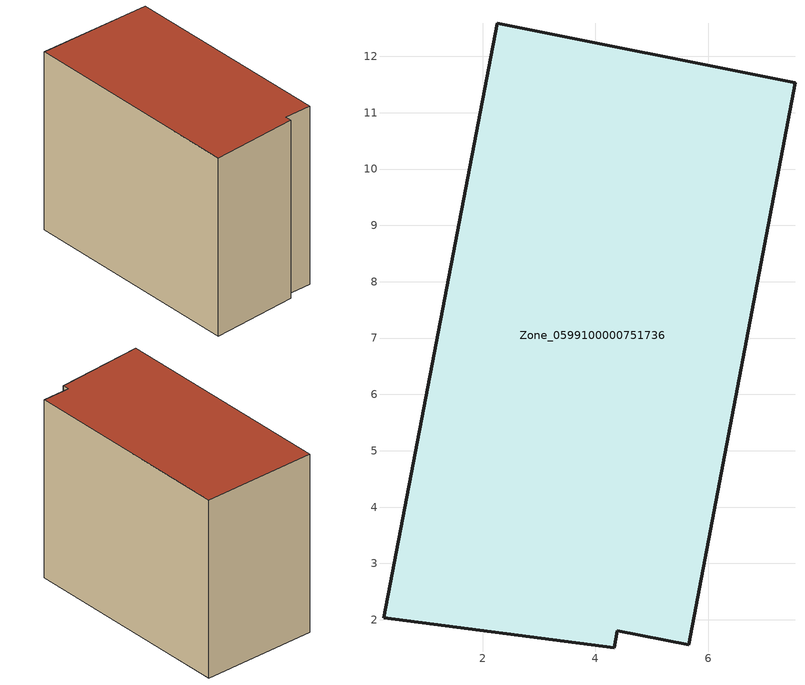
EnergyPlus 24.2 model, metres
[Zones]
Zone_0599100000751736
 floor ground (C_G): 0.24,2.04 2.25,12.59 7.54,11.53 5.66,1.56 4.39,1.8 4.33,1.5 z0
 wall outside (C_F): 5.66,1.56 7.54,11.53 2.25,12.59 0.24,2.04 4.33,1.5 4.39,1.8 5.66,1.56 z0:8.52
 roof outside (C_R): 4.33,1.5 4.39,1.8 5.66,1.56 7.54,11.53 2.25,12.59 0.24,2.04 z8.52
[BUILDING]
Pand.0599100000751736: North Axis=0; Terrain=City; Loads Convergence Tolerance Value=0.04; Temperature Convergence Tolerance Value=0.4; Solar Distribution=FullExterior; Maximum Number of Warmup Days=25; Minimum Number of Warmup Days=1
[Site:Location]
Rotterdam.The.Hague.AP_ZH_NLD Design_Conditions: Latitude=51.96; Longitude=4.45; Time Zone=1; Elevation=-4.5
[SITE:GROUNDTEMPERATURE:BUILDINGSURFACE]
18, 18, 18, 18, 18, 18, 18, 18, 18, 18, 18, 18
[MATERIAL] Thermal Absorptance=0.9; Solar Absorptance=0.7; Visible Absorptance=0.7
Name | Roughness | Thickness | Conductivity | Density | Specific Heat
G.TI.2006-2014 | MediumSmooth | 0.15 | 0.06 | 540 | 1210
F.TI.2006-2014 | Rough | 0.3 | 0.12 | 1920 | 840
R.TI.2006-2014 | MediumRough | 0.2 | 0.08 | 1500 | 1000
[CONSTRUCTION]
C_G: G.TI.2006-2014
C_F: F.TI.2006-2014
C_R: R.TI.2006-2014
[ZONE]
Zone_0599100000751736: Type=1; Multiplier=1; Ceiling Height=Autocalculate; Volume=Autocalculate; Floor Area=autocalculate; Part of Total Floor Area=Yes
[ZONEINFILTRATION:DESIGNFLOWRATE]
Infil_Zone_0599100000751736: Zone or ZoneList or Space or SpaceList=Zone_0599100000751736; Schedule=AlwaysOn; Design Flow Rate Calculation Method=Flow/Area; Flow Rate per Floor Area=0.0015; Constant Term Coefficient=1; Temperature Term Coefficient=0; Velocity Term Coefficient=0; Velocity Squared Term Coefficient=0
[HVACTEMPLATE:ZONE:IDEALLOADSAIRSYSTEM]
Zone_0599100000751736: Maximum Heating Supply Air Temperature=50; Minimum Cooling Supply Air Temperature=13; Maximum Heating Supply Air Humidity Ratio=0.0156; Minimum Cooling Supply Air Humidity Ratio=0.0077; Heating Limit=NoLimit; Cooling Limit=NoLimit; Dehumidification Control Type=ConstantSensibleHeatRatio; Cooling Sensible Heat Ratio=0.7; Dehumidification Setpoint=60; Humidification Control Type=None; Humidification Setpoint=30; Outdoor Air Method=None; Outdoor Air Flow Rate per Person=0.00944; Outdoor Air Flow Rate per Zone Floor Area=0; Outdoor Air Flow Rate per Zone=0; Demand Controlled Ventilation Type=None; Outdoor Air Economizer Type=NoEconomizer; Heat Recovery Type=None; Sensible Heat Recovery Effectiveness=0.7; Latent Heat Recovery Effectiveness=0.65
[ZONECONTROL:THERMOSTAT]
ThermostatControl_Zone_0599100000751736: Zone or ZoneList=Zone_0599100000751736; Control Type Schedule=DualSetpointControlType; Control 1=Thermostat_Zone_0599100000751736; Temperature Difference Between Cutout And Setpoint=0
[THERMOSTATSETPOINT:DUALSETPOINT]
Thermostat_Zone_0599100000751736: Heating Setpoint Temperature Schedule=HeatingSetpoint_Zone_0599100000751736; Cooling Setpoint Temperature Schedule=CoolingSetpoint_Zone_0599100000751736
[SCHEDULE:COMPACT]
HeatingSetpoint_Zone_0599100000751736: Through: 12/31, For: AllDays, Until: 24:00, 21
CoolingSetpoint_Zone_0599100000751736: Through: 12/31, For: AllDays, Until: 24:00, 24
DualSetpointControlType: Through: 12/31, For: AllDays, Until: 24:00, 4
AlwaysOn: Through: 12/31, For: AllDays, Until: 24:00, 1
